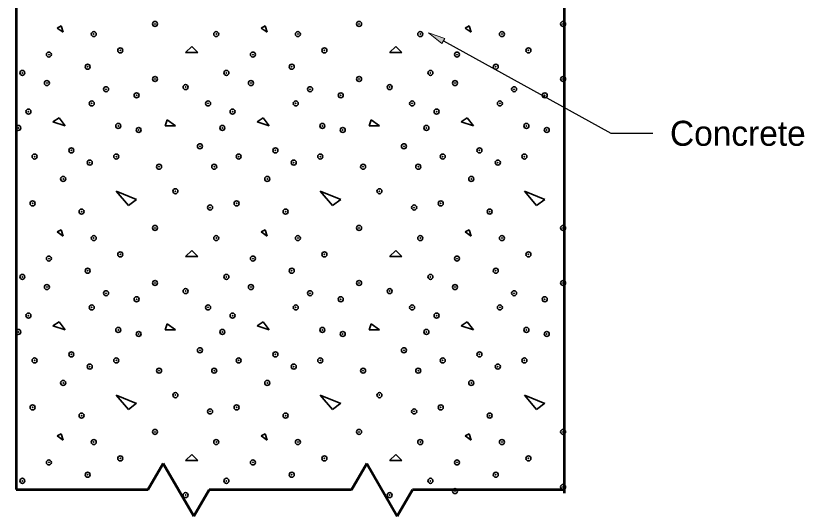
# Model space of a CAD drawing. Extents: x 36 to 71.4, y 0.7 to 22.7.
# Drawn here: x 58.06 to 62.697, y 5.244 to 8.188 of the extents above; entities that cross this region are included whole.
import ezdxf

# ---------------------------------------------------------------- set-up
doc = ezdxf.new("R2010")
doc.units = 0
doc.header["$LTSCALE"] = 0.059
doc.header["$PDMODE"] = 32
doc.header["$PDSIZE"] = 0.0295
doc.layers.add('1', color=7, linetype='Continuous', lineweight=35)
doc.layers.add('3', color=7, linetype='Continuous', lineweight=35)

msp = doc.modelspace()

# ---------------------------------------------------------------- hatches: boundary and pattern name
at = {"layer": '3'}
msp.add_hatch(color=256, dxfattribs=at).paths.add_polyline_path([(60.56642, 8.0255), (60.58258, 8.05467), (60.48692, 8.08842), (60.48692, 8.08842)])

# ---------------------------------------------------------------- linework, layer by layer
at = {"layer": '1', "lineweight": 53}
for p, q in [((58.06192, 10.09158), (58.06192, 8.07583)), ((61.28408, 10.09158), (61.28408, 8.05267)), ((58.06192, 8.07583), (58.06192, 5.402)), ((61.28408, 8.05267), (61.28408, 5.37875)), ((58.83758, 5.3995), (58.92733, 5.555)), ((58.92733, 5.555), (59.107, 5.244)), ((60.03392, 5.3995), (60.12367, 5.555)), ((60.12367, 5.555), (60.30333, 5.244)), ((58.06192, 5.402), (58.8375, 5.402)), ((59.107, 5.244), (59.19675, 5.3995)), ((59.19675, 5.402), (60.03383, 5.402)), ((60.30333, 5.244), (60.39308, 5.3995)), ((60.39308, 5.402), (61.28408, 5.402))]:
    msp.add_line(p, q, dxfattribs=at)
at = {"layer": '1'}
for p, q in [((58.32675, 8.12825), (58.30275, 8.11625)), ((58.30275, 8.11617), (58.33875, 8.09217)), ((58.33883, 8.09225), (58.32683, 8.12825)), ((59.52675, 8.12825), (59.50275, 8.11625)), ((59.50275, 8.11617), (59.53875, 8.09217)), ((59.53883, 8.09225), (59.52683, 8.12825)), ((60.72675, 8.12825), (60.70275, 8.11625)), ((60.70275, 8.11617), (60.73875, 8.09217)), ((60.73883, 8.09225), (60.72683, 8.12825)), ((59.09475, 8.00817), (59.05875, 7.97217)), ((59.13083, 7.97217), (59.09483, 8.00817)), ((60.29475, 8.00817), (60.25875, 7.97217)), ((60.33083, 7.97217), (60.29483, 8.00817)), ((59.05883, 7.97225), (59.13083, 7.97225)), ((60.25883, 7.97225), (60.33083, 7.97225)), ((58.31475, 7.58825), (58.27875, 7.56425)), ((58.27883, 7.56425), (58.35083, 7.54025)), ((58.35083, 7.54025), (58.31483, 7.58825)), ((58.95075, 7.57617), (58.93875, 7.54017)), ((58.99883, 7.54017), (58.95083, 7.57617)), ((59.51475, 7.58825), (59.47875, 7.56425)), ((59.47883, 7.56425), (59.55083, 7.54025)), ((59.55083, 7.54025), (59.51483, 7.58825)), ((60.15075, 7.57617), (60.13875, 7.54017)), ((60.19883, 7.54017), (60.15083, 7.57617)), ((60.71475, 7.58825), (60.67875, 7.56425)), ((60.67883, 7.56425), (60.75083, 7.54025)), ((60.75083, 7.54025), (60.71483, 7.58825)), ((58.93883, 7.54025), (58.99883, 7.54025)), ((60.13883, 7.54025), (60.19883, 7.54025)), ((58.72275, 7.07217), (58.65075, 7.15617)), ((58.65083, 7.15617), (58.77083, 7.10817)), ((59.92275, 7.07217), (59.85075, 7.15617)), ((59.85083, 7.15617), (59.97083, 7.10817)), ((61.12275, 7.07217), (61.05075, 7.15617)), ((61.05083, 7.15617), (61.17083, 7.10817)), ((58.77083, 7.10825), (58.72283, 7.07225)), ((59.97083, 7.10825), (59.92283, 7.07225)), ((61.17083, 7.10825), (61.12283, 7.07225)), ((58.32675, 6.92825), (58.30275, 6.91625)), ((58.30275, 6.91617), (58.33875, 6.89217)), ((58.33883, 6.89225), (58.32683, 6.92825)), ((59.52675, 6.92825), (59.50275, 6.91625)), ((59.50275, 6.91617), (59.53875, 6.89217)), ((59.53883, 6.89225), (59.52683, 6.92825)), ((60.72675, 6.92825), (60.70275, 6.91625)), ((60.70275, 6.91617), (60.73875, 6.89217)), ((60.73883, 6.89225), (60.72683, 6.92825)), ((59.09475, 6.80817), (59.05875, 6.77217)), ((59.05883, 6.77225), (59.13083, 6.77225)), ((59.13083, 6.77217), (59.09483, 6.80817)), ((60.29475, 6.80817), (60.25875, 6.77217)), ((60.25883, 6.77225), (60.33083, 6.77225)), ((60.33083, 6.77217), (60.29483, 6.80817)), ((58.31475, 6.38825), (58.27875, 6.36425)), ((58.27883, 6.36425), (58.35083, 6.34025)), ((58.35083, 6.34025), (58.31483, 6.38825)), ((58.95075, 6.37617), (58.93875, 6.34017)), ((58.99883, 6.34017), (58.95083, 6.37617)), ((59.51475, 6.38825), (59.47875, 6.36425)), ((59.47883, 6.36425), (59.55083, 6.34025)), ((59.55083, 6.34025), (59.51483, 6.38825)), ((60.15075, 6.37617), (60.13875, 6.34017)), ((60.19883, 6.34017), (60.15083, 6.37617)), ((60.71475, 6.38825), (60.67875, 6.36425)), ((60.67883, 6.36425), (60.75083, 6.34025)), ((60.75083, 6.34025), (60.71483, 6.38825)), ((58.93883, 6.34017), (58.99883, 6.34017)), ((60.13883, 6.34017), (60.19883, 6.34017)), ((58.72275, 5.87217), (58.65075, 5.95617)), ((58.65083, 5.95617), (58.77083, 5.90817)), ((59.92275, 5.87217), (59.85075, 5.95617)), ((59.85083, 5.95617), (59.97083, 5.90817)), ((61.12275, 5.87217), (61.05075, 5.95617)), ((61.05083, 5.95617), (61.17083, 5.90817)), ((58.77083, 5.90825), (58.72283, 5.87225)), ((59.97083, 5.90825), (59.92283, 5.87225)), ((61.17083, 5.90825), (61.12283, 5.87225)), ((58.32675, 5.72825), (58.30275, 5.71625)), ((58.30275, 5.71617), (58.33875, 5.69217)), ((58.33883, 5.69225), (58.32683, 5.72825)), ((59.52675, 5.72825), (59.50275, 5.71625)), ((59.50275, 5.71617), (59.53875, 5.69217)), ((59.53883, 5.69225), (59.52683, 5.72825)), ((60.72675, 5.72825), (60.70275, 5.71625)), ((60.70275, 5.71617), (60.73875, 5.69217)), ((60.73883, 5.69225), (60.72683, 5.72825)), ((59.09475, 5.60817), (59.05875, 5.57217)), ((59.05883, 5.57225), (59.13083, 5.57225)), ((59.13083, 5.57217), (59.09483, 5.60817)), ((60.29475, 5.60817), (60.25875, 5.57217)), ((60.25883, 5.57225), (60.33083, 5.57225)), ((60.33083, 5.57217), (60.29483, 5.60817))]:
    msp.add_line(p, q, dxfattribs=at)
for p in [(58.87883, 8.14025), (60.07883, 8.14025), (61.27883, 8.14025), (58.51883, 8.08025), (59.23883, 8.08025), (59.71883, 8.08025), (60.43883, 8.08025), (60.91883, 8.08025), (58.25483, 7.96025), (58.67483, 7.98425), (59.45483, 7.96025), (59.87483, 7.98425), (60.65483, 7.96025), (61.07483, 7.98425), (58.48283, 7.88825), (59.68283, 7.88825), (60.88283, 7.88825), (58.09875, 7.85225), (59.29883, 7.85225), (60.49883, 7.85225), (58.24283, 7.79225), (58.87883, 7.81625), (59.44283, 7.79225), (60.07883, 7.81625), (60.64283, 7.79225), (61.27883, 7.81625), (58.59083, 7.75625), (59.05883, 7.76825), (59.79083, 7.75625), (60.25883, 7.76825), (60.99083, 7.75625), (58.77083, 7.72025), (59.97083, 7.72025), (61.17083, 7.72025), (58.50683, 7.67225), (59.19083, 7.67225), (59.70683, 7.67225), (60.39083, 7.67225), (60.90683, 7.67225), (58.13483, 7.62425), (59.33483, 7.62425), (60.53483, 7.62425), (58.07483, 7.52825), (58.66283, 7.54025), (58.78283, 7.51625), (59.27483, 7.52825), (59.86283, 7.54025), (59.98283, 7.51625), (60.47483, 7.52825), (61.06283, 7.54025), (61.18283, 7.51625), (59.14283, 7.42025), (60.34283, 7.42025), (58.17083, 7.36025), (58.38683, 7.39625), (58.65083, 7.36025), (59.37083, 7.36025), (59.58683, 7.39625), (59.85083, 7.36025), (60.57083, 7.36025), (60.78683, 7.39625), (61.05083, 7.36025), (58.49483, 7.32425), (59.69483, 7.32425), (60.89483, 7.32425), (58.90283, 7.30025), (59.22683, 7.30025), (60.10283, 7.30025), (60.42683, 7.30025), (58.33883, 7.22825), (59.53883, 7.22825), (60.73883, 7.22825), (58.99883, 7.15625), (60.19883, 7.15625), (58.15883, 7.08425), (59.35883, 7.08425), (60.55883, 7.08425), (58.44683, 7.03625), (59.20283, 7.06025), (59.64683, 7.03625), (60.40283, 7.06025), (60.84683, 7.03625), (58.87883, 6.94025), (60.07883, 6.94025), (61.27883, 6.94025), (58.51883, 6.88017), (59.23883, 6.88017), (59.71883, 6.88017), (60.43883, 6.88017), (60.91883, 6.88017), (58.25483, 6.76017), (58.67483, 6.78417), (59.45483, 6.76017), (59.87483, 6.78417), (60.65483, 6.76017), (61.07483, 6.78417), (58.48283, 6.68825), (59.68283, 6.68825), (60.88283, 6.68825), (58.09875, 6.65225), (58.87883, 6.61625), (59.29883, 6.65225), (60.07883, 6.61625), (60.49883, 6.65225), (61.27883, 6.61625), (58.24283, 6.59225), (59.44283, 6.59225), (60.64283, 6.59225), (58.59083, 6.55625), (59.05883, 6.56825), (59.79083, 6.55625), (60.25883, 6.56825), (60.99083, 6.55625), (58.77083, 6.52025), (59.97083, 6.52025), (61.17083, 6.52025), (58.50683, 6.47225), (59.19083, 6.47225), (59.70683, 6.47225), (60.39083, 6.47225), (60.90683, 6.47225), (58.13483, 6.42425), (59.33483, 6.42425), (60.53483, 6.42425), (58.66283, 6.34017), (59.86283, 6.34017), (61.06283, 6.34017), (58.07483, 6.32825), (58.78283, 6.31617), (59.27483, 6.32825), (59.98283, 6.31617), (60.47483, 6.32825), (61.18283, 6.31617), (59.14283, 6.22025), (60.34283, 6.22025), (58.17083, 6.16025), (58.38683, 6.19625), (58.65083, 6.16025), (59.37083, 6.16025), (59.58683, 6.19625), (59.85083, 6.16025), (60.57083, 6.16025), (60.78683, 6.19625), (61.05083, 6.16025), (58.49483, 6.12425), (59.69483, 6.12425), (60.89483, 6.12425), (58.90283, 6.10025), (59.22683, 6.10025), (60.10283, 6.10025), (60.42683, 6.10025), (58.33883, 6.02825), (59.53883, 6.02825), (60.73883, 6.02825), (58.99883, 5.95625), (60.19883, 5.95625), (58.15883, 5.88425), (59.35883, 5.88425), (60.55883, 5.88425), (58.44683, 5.83625), (59.20283, 5.86025), (59.64683, 5.83625), (60.40283, 5.86025), (60.84683, 5.83625), (58.87883, 5.74025), (60.07883, 5.74025), (61.27883, 5.74025), (58.51883, 5.68025), (59.23883, 5.68025), (59.71883, 5.68025), (60.43883, 5.68025), (60.91883, 5.68025), (58.25483, 5.56025), (58.67483, 5.58425), (59.45483, 5.56025), (59.87483, 5.58425), (60.65483, 5.56025), (61.07483, 5.58425), (58.48283, 5.48825), (59.68283, 5.48825), (60.88283, 5.48825), (58.09875, 5.45225), (59.29883, 5.45225), (60.49883, 5.45225), (61.27883, 5.41625), (59.05883, 5.36825), (60.25883, 5.36825), (60.64283, 5.39225)]:
    msp.add_point(p, dxfattribs=at)
at = {"layer": '3', "lineweight": 13}
msp.add_lwpolyline([(60.56642, 8.0255), (60.58258, 8.05467), (60.48692, 8.08842), (60.48692, 8.08842)], close=True, dxfattribs=at)
at = {"layer": '3', "lineweight": 25}
msp.add_lwpolyline([(60.5745, 8.04008), (61.55858, 7.49692), (61.80717, 7.49692)], dxfattribs=at)

# ---------------------------------------------------------------- texts
at = {"layer": '3'}
msp.add_text('Concrete', height=0.1471, dxfattribs=at).set_placement((61.90717, 7.42333))

doc.saveas('drawing.dxf')
